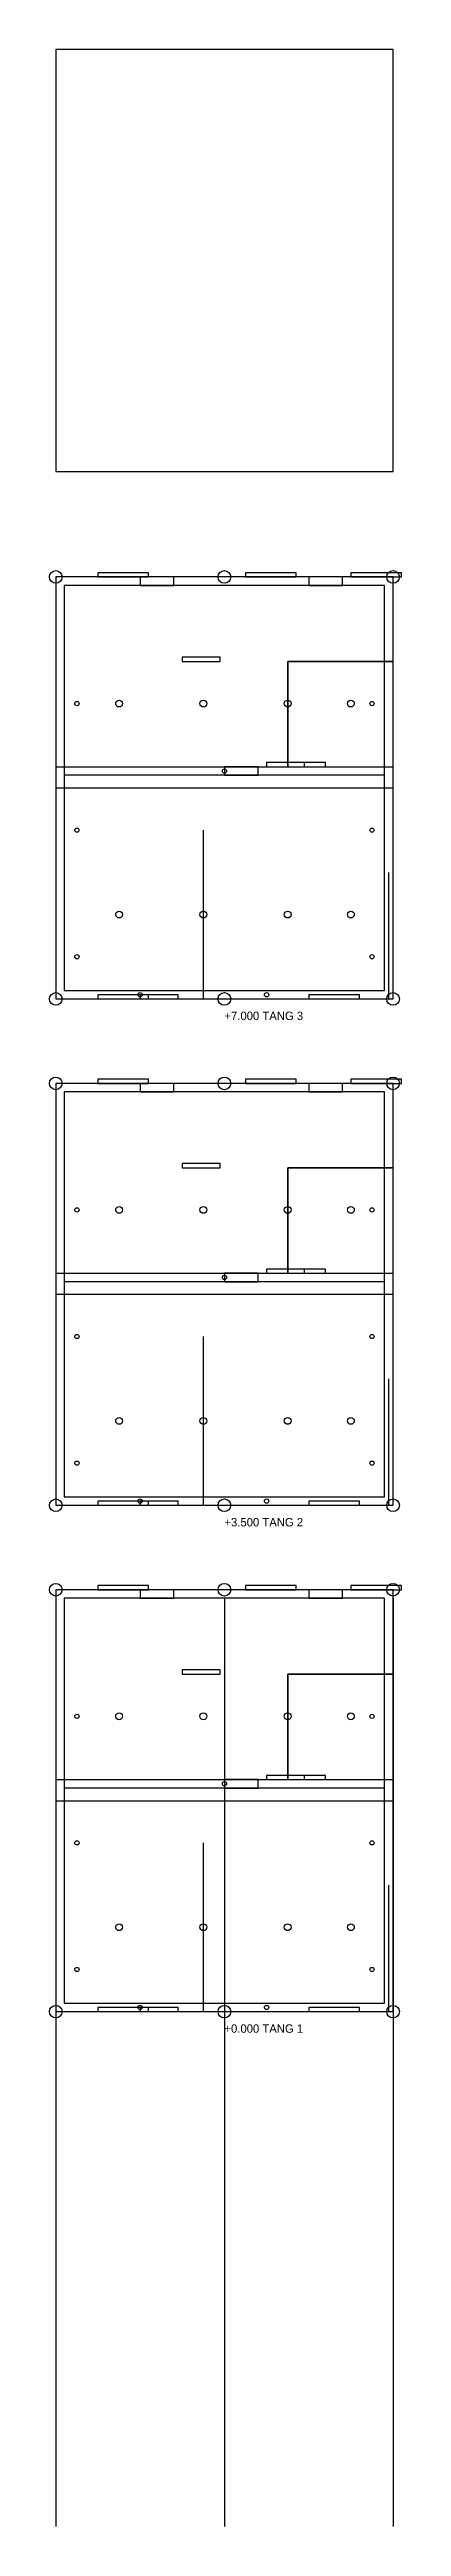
# Model space of a CAD drawing. Header units: millimetres. Extents: x -150 to 8200, y -12200 to 46500.
import ezdxf

# ---------------------------------------------------------------- set-up
doc = ezdxf.new("R2010")
doc.units = ezdxf.units.MM
for name, color, linetype in [('CONG-TAC', 17, 'Continuous'), ('COT-200X300', 3, 'Continuous'), ('CUA-DI', 6, 'Continuous'), ('CUA-SO', 7, 'Continuous'), ('DAM-220X400', 4, 'Continuous'), ('DEN-LED-TRAN', 15, 'Continuous'), ('DIEU-HOA', 18, 'Continuous'), ('GACH-LAT-SAN', 9, 'Continuous'), ('GACH-OP-WC', 10, 'Continuous'), ('LAN-CAN', 19, 'Continuous'), ('MAI-NGOI', 21, 'Continuous'), ('MONG-COC', 20, 'Continuous'), ('OCAM-220', 16, 'Continuous'), ('SAN-BTCT-150', 5, 'Continuous'), ('SON-TUONG', 13, 'Continuous'), ('TEXT', 251, 'Continuous'), ('TRAN-THACH-CAO', 14, 'Continuous'), ('TUONG-100', 2, 'Continuous'), ('TUONG-220', 1, 'Continuous')]:
    doc.layers.add(name, color=color, linetype=linetype)

msp = doc.modelspace()

# ---------------------------------------------------------------- linework, layer by layer
at = {"layer": 'CONG-TAC'}
for centre in [(4000, 29400), (2000, 24100), (5000, 24100), (4000, 17400), (2000, 12100), (5000, 12100), (4000, 5400), (2000, 100), (5000, 100)]:
    msp.add_circle(centre, 50, dxfattribs=at)
at = {"layer": 'COT-200X300'}
for centre in [(0, 34000), (4000, 34000), (8000, 34000), (0, 24000), (4000, 24000), (8000, 24000), (0, 22000), (4000, 22000), (8000, 22000), (0, 12000), (4000, 12000), (8000, 12000), (0, 10000), (4000, 10000), (8000, 10000), (0, 0), (4000, 0), (8000, 0)]:
    msp.add_circle(centre, 150, dxfattribs=at)
at = {"layer": 'CUA-DI'}
for points in [[(3000, 32000), (3900, 32000), (3900, 32100), (3000, 32100), (3000, 32000)], [(5000, 29500), (5900, 29500), (5900, 29600), (5000, 29600), (5000, 29500)], [(5500, 29500), (6400, 29500), (6400, 29600), (5500, 29600), (5500, 29500)], [(2000, 24000), (2900, 24000), (2900, 24100), (2000, 24100), (2000, 24000)], [(3000, 20000), (3900, 20000), (3900, 20100), (3000, 20100), (3000, 20000)], [(5000, 17500), (5900, 17500), (5900, 17600), (5000, 17600), (5000, 17500)], [(5500, 17500), (6400, 17500), (6400, 17600), (5500, 17600), (5500, 17500)], [(2000, 12000), (2900, 12000), (2900, 12100), (2000, 12100), (2000, 12000)], [(3000, 8000), (3900, 8000), (3900, 8100), (3000, 8100), (3000, 8000)], [(5000, 5500), (5900, 5500), (5900, 5600), (5000, 5600), (5000, 5500)], [(5500, 5500), (6400, 5500), (6400, 5600), (5500, 5600), (5500, 5500)], [(2000, 0), (2900, 0), (2900, 100), (2000, 100), (2000, 0)]]:
    msp.add_lwpolyline(points, close=True, dxfattribs=at)
at = {"layer": 'CUA-SO'}
for points in [[(1000, 34000), (2200, 34000), (2200, 34100), (1000, 34100), (1000, 34000)], [(4500, 34000), (5700, 34000), (5700, 34100), (4500, 34100), (4500, 34000)], [(7000, 34000), (8200, 34000), (8200, 34100), (7000, 34100), (7000, 34000)], [(1000, 24000), (2200, 24000), (2200, 24100), (1000, 24100), (1000, 24000)], [(6000, 24000), (7200, 24000), (7200, 24100), (6000, 24100), (6000, 24000)], [(1000, 22000), (2200, 22000), (2200, 22100), (1000, 22100), (1000, 22000)], [(4500, 22000), (5700, 22000), (5700, 22100), (4500, 22100), (4500, 22000)], [(7000, 22000), (8200, 22000), (8200, 22100), (7000, 22100), (7000, 22000)], [(1000, 12000), (2200, 12000), (2200, 12100), (1000, 12100), (1000, 12000)], [(6000, 12000), (7200, 12000), (7200, 12100), (6000, 12100), (6000, 12000)], [(1000, 10000), (2200, 10000), (2200, 10100), (1000, 10100), (1000, 10000)], [(4500, 10000), (5700, 10000), (5700, 10100), (4500, 10100), (4500, 10000)], [(7000, 10000), (8200, 10000), (8200, 10100), (7000, 10100), (7000, 10000)], [(1000, 0), (2200, 0), (2200, 100), (1000, 100), (1000, 0)], [(6000, 0), (7200, 0), (7200, 100), (6000, 100), (6000, 0)]]:
    msp.add_lwpolyline(points, close=True, dxfattribs=at)
at = {"layer": 'DAM-220X400'}
for p, q in [((0, 29000), (8000, 29000)), ((0, 17000), (8000, 17000)), ((0, 5000), (8000, 5000))]:
    msp.add_line(p, q, dxfattribs=at)
for points in [[(0, 24000), (8000, 24000), (8000, 34000), (0, 34000), (0, 24000)], [(0, 12000), (8000, 12000), (8000, 22000), (0, 22000), (0, 12000)], [(0, 0), (8000, 0), (8000, 10000), (0, 10000), (0, 0)]]:
    msp.add_lwpolyline(points, close=True, dxfattribs=at)
at = {"layer": 'DEN-LED-TRAN'}
for centre in [(1500, 31000), (3500, 31000), (5500, 31000), (7000, 31000), (1500, 26000), (3500, 26000), (5500, 26000), (7000, 26000), (1500, 19000), (3500, 19000), (5500, 19000), (7000, 19000), (1500, 14000), (3500, 14000), (5500, 14000), (7000, 14000), (1500, 7000), (3500, 7000), (5500, 7000), (7000, 7000), (1500, 2000), (3500, 2000), (5500, 2000), (7000, 2000)]:
    msp.add_circle(centre, 80, dxfattribs=at)
at = {"layer": 'DIEU-HOA'}
for points in [[(2000, 33800), (2800, 33800), (2800, 34000), (2000, 34000), (2000, 33800)], [(6000, 33800), (6800, 33800), (6800, 34000), (6000, 34000), (6000, 33800)], [(4000, 29300), (4800, 29300), (4800, 29500), (4000, 29500), (4000, 29300)], [(2000, 21800), (2800, 21800), (2800, 22000), (2000, 22000), (2000, 21800)], [(6000, 21800), (6800, 21800), (6800, 22000), (6000, 22000), (6000, 21800)], [(4000, 17300), (4800, 17300), (4800, 17500), (4000, 17500), (4000, 17300)], [(2000, 9800), (2800, 9800), (2800, 10000), (2000, 10000), (2000, 9800)], [(6000, 9800), (6800, 9800), (6800, 10000), (6000, 10000), (6000, 9800)], [(4000, 5300), (4800, 5300), (4800, 5500), (4000, 5500), (4000, 5300)]]:
    msp.add_lwpolyline(points, close=True, dxfattribs=at)
at = {"layer": 'GACH-LAT-SAN'}
for points in [[(200, 24200), (7800, 24200), (7800, 29300), (200, 29300), (200, 24200)], [(200, 12200), (7800, 12200), (7800, 17300), (200, 17300), (200, 12200)], [(200, 200), (7800, 200), (7800, 5300), (200, 5300), (200, 200)]]:
    msp.add_lwpolyline(points, close=True, dxfattribs=at)
at = {"layer": 'GACH-OP-WC'}
for points in [[(5500, 29500), (8000, 29500), (8000, 32000), (5500, 32000), (5500, 29500)], [(5500, 17500), (8000, 17500), (8000, 20000), (5500, 20000), (5500, 17500)], [(5500, 5500), (8000, 5500), (8000, 8000), (5500, 8000), (5500, 5500)]]:
    msp.add_lwpolyline(points, close=True, dxfattribs=at)
at = {"layer": 'LAN-CAN'}
for p, q in [((7900, 24000), (7900, 27000)), ((7900, 12000), (7900, 15000)), ((7900, 0), (7900, 3000))]:
    msp.add_line(p, q, dxfattribs=at)
at = {"layer": 'MAI-NGOI'}
msp.add_lwpolyline([(0, 36500), (8000, 36500), (8000, 46500), (0, 46500), (0, 36500)], close=True, dxfattribs=at)
at = {"layer": 'MONG-COC'}
for p, q in [((0, 9800), (0, -2200)), ((4000, 9800), (4000, -2200)), ((8000, 9800), (8000, -2200)), ((0, -200), (0, -12200)), ((4000, -200), (4000, -12200)), ((8000, -200), (8000, -12200))]:
    msp.add_line(p, q, dxfattribs=at)
at = {"layer": 'OCAM-220'}
for centre in [(500, 31000), (7500, 31000), (500, 28000), (7500, 28000), (500, 25000), (7500, 25000), (500, 19000), (7500, 19000), (500, 16000), (7500, 16000), (500, 13000), (7500, 13000), (500, 7000), (7500, 7000), (500, 4000), (7500, 4000), (500, 1000), (7500, 1000)]:
    msp.add_circle(centre, 50, dxfattribs=at)
at = {"layer": 'SAN-BTCT-150'}
for points in [[(0, 24000), (8000, 24000), (8000, 34000), (0, 34000), (0, 24000)], [(0, 12000), (8000, 12000), (8000, 22000), (0, 22000), (0, 12000)], [(0, 0), (8000, 0), (8000, 10000), (0, 10000), (0, 0)]]:
    msp.add_lwpolyline(points, close=True, dxfattribs=at)
at = {"layer": 'SON-TUONG'}
for points in [[(0, 24000), (8000, 24000), (8000, 34000), (0, 34000), (0, 24000)], [(0, 12000), (8000, 12000), (8000, 22000), (0, 22000), (0, 12000)], [(0, 0), (8000, 0), (8000, 10000), (0, 10000), (0, 0)]]:
    msp.add_lwpolyline(points, close=True, dxfattribs=at)
at = {"layer": 'TRAN-THACH-CAO'}
for points in [[(200, 24200), (7800, 24200), (7800, 33800), (200, 33800), (200, 24200)], [(200, 12200), (7800, 12200), (7800, 21800), (200, 21800), (200, 12200)], [(200, 200), (7800, 200), (7800, 9800), (200, 9800), (200, 200)]]:
    msp.add_lwpolyline(points, close=True, dxfattribs=at)
at = {"layer": 'TUONG-100'}
for p, q in [((5500, 29500), (5500, 32000)), ((5500, 32000), (8000, 32000)), ((0, 29500), (8000, 29500)), ((3500, 24000), (3500, 28000)), ((5500, 17500), (5500, 20000)), ((5500, 20000), (8000, 20000)), ((0, 17500), (8000, 17500)), ((3500, 12000), (3500, 16000)), ((5500, 5500), (5500, 8000)), ((5500, 8000), (8000, 8000)), ((0, 5500), (8000, 5500)), ((3500, 0), (3500, 4000))]:
    msp.add_line(p, q, dxfattribs=at)
at = {"layer": 'TUONG-220'}
for points in [[(0, 24000), (8000, 24000), (8000, 34000), (0, 34000), (0, 24000)], [(0, 12000), (8000, 12000), (8000, 22000), (0, 22000), (0, 12000)], [(0, 0), (8000, 0), (8000, 10000), (0, 10000), (0, 0)]]:
    msp.add_lwpolyline(points, close=True, dxfattribs=at)

# ---------------------------------------------------------------- texts
at = {"layer": 'TEXT'}
for s, p in [('+7.000 TANG 3', (4000, 23500)), ('+3.500 TANG 2', (4000, 11500)), ('+0.000 TANG 1', (4000, -500))]:
    msp.add_text(s, height=200, dxfattribs=at).set_placement(p)

doc.saveas('drawing.dxf')
